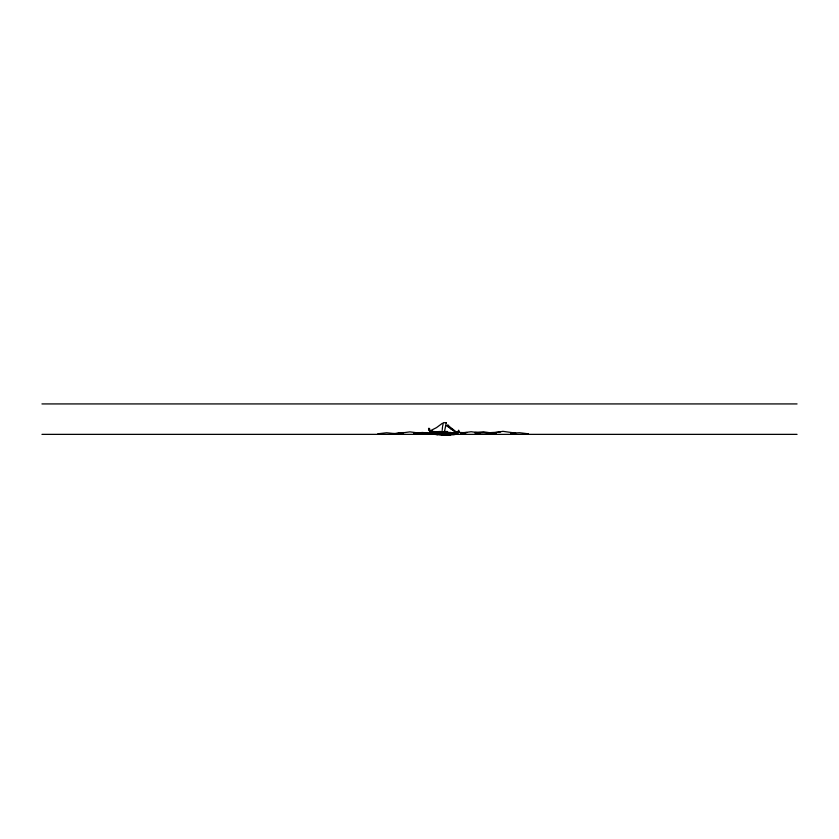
<?xml version="1.0" encoding="UTF-8"?>
<svg xmlns="http://www.w3.org/2000/svg" width="839" height="839" viewBox="0 0 839 839"><rect width="100%" height="100%" fill="white"/><g stroke="black" fill="none" stroke-linecap="round" stroke-linejoin="round"><path stroke-width="1.26" d="M456.217 432.546C458.262 430.816 458.87 432.83 458.828 431.078M442.237 429.652L442.499 427.103M440.045 433.344L441.377 433.354M442.656 426.275L443.296 422.699L446.275 422.73M448.844 432.683L449.043 433.323M449.746 433.333L450.501 432.295L450.847 433.396M446.275 422.699L444.292 432.641L442.09 430.963L441.555 431.655M429.023 429.851C427.292 427.429 430.512 428.131 429.641 429.862M442.709 433.354L441.283 432.494L443.464 433.354M442.216 433.071L441.566 432.379M440.538 432.599L440.538 432.599A2.035 1.07 1 0 0 439.605 432.567A2.234 1.206 0.9 0 0 438.713 432.536L438.713 431.519L443.16 431.519M458.167 432.746L458.608 431.498L457.15 432.473L453.951 432.851M457.884 432.746L458.314 431.55L457.884 432.641M458.167 432.641L458.608 431.498L453.951 432.735M436.249 432.012C438.042 433.952 435.493 430.533 436.804 432.746M437.014 432.62L436.7 431.833M437.423 433.092L439.552 433.144L440.59 432.116L441.136 432.756L440.202 433.197L439.342 432.001L437.444 432.997L439.793 433.344L433.773 432.777M442.31 433.249L441.377 433.26L442.027 433.239M450.9 433.354L456.898 433.029M457.685 432.525L458.608 431.498L458.167 432.536L458.608 431.498L457.15 432.588L447.764 433.029M430.292 431.718L429.704 429.998M458.608 431.498L457.685 432.641M429.012 430.008L430.554 433.239M429.662 430.931L429.736 431.582M447.502 432.62L448.32 432.4L448.97 433.448M448.267 433.323L448.456 432.683M448.32 433.448L449.264 432.326L450.26 433.427M449.568 433.448L456.898 432.809L453.951 433.207M443.768 432.861L433.564 432.169L429.4 430.459L430.491 431.183M442.08 433.333L443.338 432.326M443.432 433.102L442.531 432.83M445.006 432.599L445.834 432.4M458.304 431.844L458.755 431.445L456.898 432.368L447.764 432.914M442.258 423.359L436.5 427.638L431.382 430.239M437.78 432.054L437.476 432.746L438.514 433.05L437.434 432.934M438.21 432.934L438.031 432.012M439.07 432.158L438.839 432.819M439.489 433.05L439.542 432.221M457.412 432.651L458.314 431.55L456.898 432.484L449.756 433.029M429.841 431.959L432.557 432.536M449.777 433.302L457.15 432.704M457.737 434.12L445.813 435.053L433.773 434.245M446.495 432.4L447.093 432.4M442.793 432.41L443.453 432.609M397.109 433.616L409.904 431.865L418.818 433.039L413.774 433.144L422.688 432.484L431.603 433.742M440.496 433.176L440.968 432.505M453.951 434.623L457.14 434.151M456.091 434.109L449.872 434.476M456.898 434.13L441.45 434.728M394.414 433.763L403.328 432.546M421.105 433.291L431.288 432.945M474.58 432.567L483.547 431.875L488.644 432.546M437.549 434.183L436.553 434.235L453.951 434.644M455.021 433.312L456.898 433.144M491.245 432.578L500.212 432.127M453.763 433.071L456.898 432.704M377.749 433.805L386.664 432.756L395.578 433.711M456.898 432.588L449.756 433.144M391.708 433.69L403.171 432.976M447.544 434.214L446.537 434.203M448.97 434.224L447.785 434.151M460.737 432.641L467.103 432.525M474.79 432.525L496.499 432.704M463.076 432.777L460.527 432.987L463.023 433.197M439.206 434.183L435.609 434.162M413.564 432.714L422.478 433.417M450.574 434.78L445.813 434.959M510.657 433.249L519.572 432.725L528.486 433.826M444.943 434.256L442.772 434.162M449.872 434.35L453.951 434.172M451.76 434.203L445.813 434.445M453.763 434.224L445.813 434.571M453.763 434.34L445.813 434.707M445.813 434.319L449.756 434.172M449.746 434.822L441.859 434.749M449.756 434.749L441.775 434.665L447.732 434.812M447.449 433.291L449.998 433.333M447.764 433.155L449.872 433.165M41.95 403.926L797.05 403.926M444.051 431.519L447.607 431.519L447.523 432.421M41.95 434.361L797.05 434.361M496.52 432.851L494.003 432.809L502.918 431.33L515.702 433.123M443.779 432.976L433.564 432.012L429.547 430.512L431.141 433.48M431.11 433.26L429.547 430.512C433.092 433.899 439.248 432.4 443.768 433.239M442.604 433.323L443.474 433.323M441.723 434.843L432.295 434.109M443.779 434.172L445.771 434.256M437.79 434.256L445.771 434.623M441.775 434.203L445.771 434.382L437.664 434.193M439.699 434.162L441.733 434.256M458.346 432.347L465.981 432.83L462.216 432.914L471.13 431.728L480.044 432.924L475 432.924L483.914 432.515L492.829 433.773M441.031 433.333L438.839 433.207M433.564 434.308L437.664 434.592L436.511 434.466M438.849 433.05C441.041 434.266 437.129 430.554 437.559 432.704M441.775 433.144L432.557 432.106L429.4 430.459M441.775 433.029L432.557 431.959L429.841 430.606L431.372 433.49M431.372 433.239L429.841 430.606C439.028 434.434 458.388 435.042 430.019 430.952M441.733 432.798L432.326 431.634L429.547 430.512L431.11 433.123M433.773 433.071L436.783 433.385M433.773 432.924L437.79 433.364M434.592 433.039L437.664 433.385M434.592 432.893L437.664 433.249M433.773 432.63L437.109 432.914L431.372 431.949L429.841 430.606L430.438 431.078M433.564 432.473L430.627 431.718L429.547 430.512L430.166 432.232L432.326 433.417M433.564 432.62L430.627 431.844L429.547 430.512L430.166 432.137L432.326 433.27M432.557 432.389L429.841 430.606L430.438 432.358L432.557 433.532M432.326 432.525L430.627 431.959L429.547 430.512L430.166 432.033L432.326 433.123M432.557 432.672L430.438 431.77L429.841 430.606L430.438 432.253L432.557 433.385M432.326 432.672L430.166 431.728L429.547 430.512L430.166 431.928L432.326 432.966M432.557 432.819L430.438 431.865L429.841 430.606L430.438 432.158L432.557 433.249M432.326 432.819L430.166 431.833L429.547 430.512M432.557 432.955L430.438 431.959L429.841 430.606L430.438 431.666M432.557 433.102L430.438 432.064L429.841 430.606M440.79 432.337L440.087 432.924M446.421 425.698L454.707 431.162M453.459 430.501L451.004 429.075M454.308 431.204L447.638 425.981M455.252 431.12L449.452 426.6M458.272 430.816L458.66 430.208L458.755 430.984M449.473 426.59L447.785 424.744M431.372 431.435L431.372 433.102M437.088 432.945L436.144 432.934L437.088 433.018M458.314 431.55L457.884 432.536L458.314 431.55"/></g></svg>
